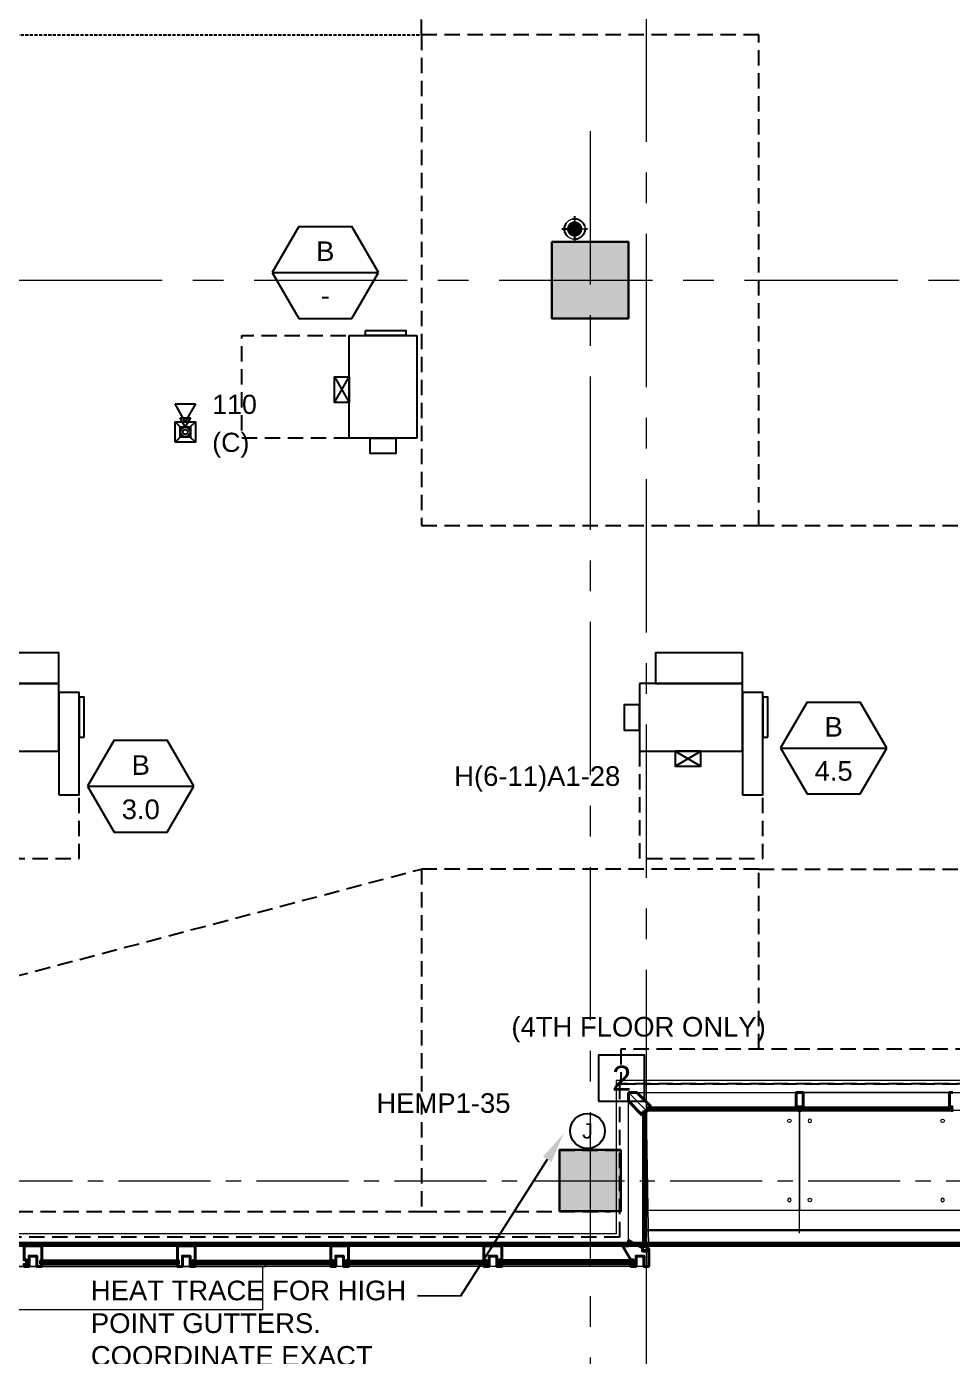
# Model space of a CAD drawing. Header units: inches. Extents: x -26500 to 0, y -3347 to 2257.
# Drawn here: x -23104 to -22741, y -54 to 466 of the extents above; entities that cross this region are included whole.
import ezdxf
from ezdxf import colors
from ezdxf.entities.mleader import LeaderData, LeaderLine
from ezdxf.enums import TextEntityAlignment as Align
from ezdxf.math import Vec2, Vec3

# ---------------------------------------------------------------- set-up
doc = ezdxf.new("R2010")
doc.units = ezdxf.units.IN
doc.header["$LTSCALE"] = 48
doc.header["$MEASUREMENT"] = 0
for name, pattern in [('A104$0$CENTER', [2, 1.25, -0.25, 0.25, -0.25]), ('CENTER2', [1.125, 0.75, -0.125, 0.125, -0.125]), ('HIDDEN2', [0.1875, 0.125, -0.0625]), ('NB - 5th floor_plan$0$HIDDEN2', [0.1875, 0.125, -0.0625])]:
    doc.linetypes.add(name, pattern=pattern)
for name, color, linetype in [('0 @ 48', 7, 'Continuous'), ('0 @ 96', 7, 'Continuous'), ('A104$0$A-ANNO-PATT-1-5', 8, 'Continuous'), ('A104$0$A-ANNO-PATT-4-12', 8, 'Continuous'), ('A104$0$A-COLS-COL1-5', 8, 'Continuous'), ('A104$0$A-COLS-COL4-12', 8, 'Continuous'), ('A104$0$A-FLOR-AWNG', 8, 'Continuous'), ('A104$0$A-FLOR-SLAB', 8, 'Continuous'), ('A104$0$A-FLOR-SLEEVE', 8, 'Continuous'), ('A104$0$A-GLAZ', 8, 'Continuous'), ('A104$0$A-GLAZ-ABOVE', 8, 'Continuous'), ('A104$0$A-GLAZ-FULL', 8, 'Continuous'), ('A104$0$A-GRID-GRD1-12', 8, 'CENTER2'), ('A104$0$A-GRID-GRDP0-14', 8, 'Continuous'), ('A104$0$A-GRID-GRDP0-15', 8, 'Continuous'), ('A104$0$A-Roof-leader', 8, 'Continuous'), ('A104$0$A-ROOF-OTLN', 8, 'Continuous'), ('A104$0$A-ROOF-SKYL', 8, 'Continuous'), ('A104$0$A-SCREEN-BEAM-GUTTER-4th', 8, 'Continuous'), ('A104$0$Level 17', 8, 'Continuous'), ('A604$0$A-FLOR-SLEEVE', 8, 'Continuous'), ('A604$0$A-SHAD-PAT2', 8, 'Continuous'), ('ANNTEXT', 6, 'Continuous'), ('CLEAR', 1, 'HIDDEN2'), ('E-Anno-Keyn', 72, 'Continuous'), ('E-Anno-Note', 6, 'Continuous'), ('E-FIRE', 234, 'Continuous'), ('E-Powr-Circ', 232, 'Continuous'), ('E-Powr-Devc @ 96', 233, 'Continuous'), ('HAEQUIP', 94, 'Continuous'), ('M-HVAC-blck', 6, 'Continuous'), ('M-HVAC-clrn', 1, 'HIDDEN2'), ('M-HVAC-EQPM-FPTD', 94, 'Continuous'), ('M-HVAC-FUTR', 4, 'HIDDEN2'), ('M-HVAC-Supp', 93, 'Continuous'), ('M-HVAC-TEXT', 6, 'Continuous'), ('NB - 5th floor_plan$0$STCCOLS1', 1, 'NB - 5th floor_plan$0$HIDDEN2'), ('NB - 5th floor_plan$0$STDROPS', 1, 'NB - 5th floor_plan$0$HIDDEN2'), ('NB - 5th floor_plan$0$STSLABEDGE', 1, 'NB - 5th floor_plan$0$HIDDEN2'), ('NB - 5th floor_plan$0$STSLABNOTCH', 1, 'NB - 5th floor_plan$0$HIDDEN2'), ('NB - 5th floor_plan$0$STWETSTACK', 1, 'NB - 5th floor_plan$0$HIDDEN2'), ('XREF', 7, 'Continuous')]:
    doc.layers.add(name, color=color, linetype=linetype)
doc.layers.add('E-Fire-Covr', color=240, linetype='Continuous', lineweight=70, plot=False)
doc.styles.add('M08', font='arial.ttf', dxfattribs={"height": 7.68})
doc.styles.add('MAMEP ANNO', font='arial.ttf', dxfattribs={"height": 0.101562})
doc.styles.get("Standard").update_dxf_attribs({"font": 'simplex.shx'})

# ---------------------------------------------------------------- blocks, each defined once
blk = doc.blocks.new('A104')
at = {"layer": 'A104$0$A-Roof-leader', "lineweight": 13}
h = blk.add_hatch(color=256, dxfattribs=at)
edge = h.paths.add_edge_path()
edge.add_arc((-22889.0236, 387.1574), 3, 0, 360)
at = {"layer": 'A104$0$A-ANNO-PATT-1-5', "lineweight": 30}
blk.add_solid([(-22868.0236, 352.1574), (-22868.0236, 382.1574), (-22898.0236, 352.1574), (-22898.0236, 382.1574)], dxfattribs=at)
at = {"layer": 'A104$0$A-ANNO-PATT-4-12', "lineweight": 30}
blk.add_solid([(-22871.0236, 2.6574), (-22871.0236, 26.6574), (-22895.0236, 2.6574), (-22895.0236, 26.6574)], dxfattribs=at)
blk.add_3dface([(-22895.0236, 2.6574), (-22871.0236, 2.6574), (-22871.0236, 26.6574), (-22895.0236, 26.6574)], dxfattribs=at)
at = {"layer": 'A104$0$A-COLS-COL1-5', "lineweight": 30}
blk.add_3dface([(-22898.0236, 382.1574), (-22868.0236, 382.1574), (-22868.0236, 352.1574), (-22898.0236, 352.1574)], dxfattribs=at)
at = {"layer": 'A104$0$A-COLS-COL4-12', "lineweight": 30}
blk.add_3dface([(-22895.0236, 2.6574), (-22871.0236, 2.6574), (-22871.0236, 26.6574), (-22895.0236, 26.6574)], dxfattribs=at)
at = {"layer": 'A104$0$A-FLOR-AWNG', "lineweight": 0}
for q in [(-23011.0236, -18.9045), (-24602.516, -35.9051)]:
    blk.add_line((-23011.0236, -35.9051), q, dxfattribs=at)
at = {"layer": 'A104$0$A-FLOR-SLAB', "lineweight": 0, "flags": 128}
blk.add_lwpolyline([(-23869.2731, 1530.3475), (-21072.7739, 1530.3449), (-21072.7739, -6.1545), (-22489.2736, -6.1545), (-22489.2736, 53.8448), (-22872.7736, 53.8448), (-22872.7736, -6.1545), (-24409.272, -6.1545)], dxfattribs=at)
at = {"layer": 'A104$0$A-FLOR-SLEEVE', "lineweight": 0}
for p, q in [((-22889.0236, 382.1574), (-22889.0236, 392.1574)), ((-22894.0236, 387.1574), (-22884.0236, 387.1574))]:
    blk.add_line(p, q, dxfattribs=at)
at = {"layer": 'A104$0$A-FLOR-SLEEVE', "lineweight": 13}
blk.add_circle((-22889.0236, 387.1574), 4, dxfattribs=at)
at = {"layer": 'A104$0$A-GLAZ', "lineweight": 0}
for p, q in [((-23097.5239, -10.9045), (-23044.0239, -10.9045)), ((-24422.0237, -18.9045), (-23010.0236, -18.9045)), ((-23097.5239, -18.6545), (-23099.5239, -18.6545)), ((-23098.0239, -16.967), (-23044.0239, -16.967)), ((-23098.0239, -17.6545), (-23044.0239, -17.6545)), ((-23044.5234, -18.6545), (-23042.5234, -18.6545)), ((-23010.0236, -18.9045), (-23010.0236, -17.9045))]:
    blk.add_line(p, q, dxfattribs=at)
at = {"layer": 'A104$0$A-GLAZ', "lineweight": 40}
for p, q in [((-23098.0239, -16.717), (-23044.0239, -16.717)), ((-23098.0239, -17.9045), (-23044.0239, -17.9045))]:
    blk.add_line(p, q, dxfattribs=at)
at = {"layer": 'A104$0$A-GLAZ', "lineweight": 30}
blk.add_line((-22866.2718, -16.6554), (-22866.2718, -17.9039), dxfattribs=at)
at = {"layer": 'A104$0$A-GLAZ', "lineweight": 30, "extrusion": (0, 0, -1)}
blk.add_line((-22866.2718, -16.6554, -0.0049), (-22866.2718, -17.9039, -0.0049), dxfattribs=at)
at = {"layer": 'A104$0$A-GLAZ', "lineweight": 40, "flags": 128}
for points in [[(-23101.0236, -14.9045), (-23102.5239, -14.9045), (-23102.5239, -18.9045), (-23104.5239, -18.9045), (-23104.5239, -18.1545), (-23103.5239, -18.1545), (-23103.5239, -16.4045), (-23104.5239, -16.4045), (-23104.5239, -10.9045), (-23101.0236, -10.9045)], [(-23101.0236, -14.9045), (-23099.5239, -14.9045), (-23099.5239, -18.9045), (-23097.5239, -18.9045), (-23097.5239, -17.9045), (-23098.0239, -17.9045), (-23098.0239, -16.717), (-23097.5239, -16.717), (-23097.5239, -10.9045), (-23101.0236, -10.9045)], [(-23041.0236, -14.9045), (-23042.5234, -14.9045), (-23042.5234, -18.9045), (-23044.5234, -18.9045), (-23044.5234, -17.9045), (-23044.0234, -17.9045), (-23044.0234, -16.717), (-23044.5234, -16.717), (-23044.5234, -10.9045), (-23041.0236, -10.9045)]]:
    blk.add_lwpolyline(points, dxfattribs=at)
at = {"layer": 'A104$0$A-GLAZ', "lineweight": 0}
for p in [(-22860.0242, -17.9054), (-22860.0242, -17.9054), (-22860.0219, -18.9054)]:
    blk.add_point(p, dxfattribs=at)
at = {"layer": 'A104$0$A-GLAZ', "lineweight": 0, "extrusion": (0, 0, -1)}
for p in [(-22860.0242, -17.9054, -0.0049), (-22860.0242, -17.9054, -0.0049), (-22860.0219, -18.9054, -0.0049)]:
    blk.add_point(p, dxfattribs=at)
at = {"layer": 'A104$0$A-GLAZ-ABOVE', "lineweight": 40}
for p, q in [((-22868.024, -8.6058), (-22868.024, -10.9039)), ((-22870.3221, -10.9039), (-22868.024, -10.9039)), ((-22862.274, -12.6546), (-22861.024, -12.6546)), ((-22983.7734, -16.9045), (-23038.2734, -16.9045)), ((-22983.7734, -17.9045), (-23038.2734, -17.9045)), ((-22983.7734, -16.9045), (-22983.7734, -17.9045)), ((-22923.7739, -16.9045), (-22978.2739, -16.9045)), ((-22978.2739, -16.9045), (-22978.2739, -17.9045)), ((-22923.7739, -17.9045), (-22978.2739, -17.9045)), ((-22923.7739, -16.9045), (-22923.7739, -17.9045)), ((-22866.2724, -16.6548), (-22918.2748, -16.6548)), ((-22866.2724, -16.6548), (-22918.2748, -16.6548)), ((-22866.2718, -17.9039), (-22918.2748, -17.9039)), ((-22866.2718, -17.9039), (-22918.2748, -17.9039)), ((-22918.274, -16.6545), (-22918.274, -17.9045)), ((-22918.2739, -16.6545), (-22918.2739, -17.9045)), ((-22918.2739, -16.9045), (-22918.2739, -17.9045))]:
    blk.add_line(p, q, dxfattribs=at)
at = {"layer": 'A104$0$A-GLAZ-ABOVE', "lineweight": 40, "extrusion": (0, 0, -1)}
for p, q in [((-22868.024, -8.6058, -0.0049), (-22868.024, -10.9039, -0.0049)), ((-22870.3221, -10.9039, -0.0049), (-22868.024, -10.9039, -0.0049)), ((-22862.274, -12.6546, -0.0049), (-22861.024, -12.6546, -0.0049)), ((-22866.2724, -16.6548, -0.0049), (-22918.2748, -16.6548, -0.0049)), ((-22866.2724, -16.6548, -0.0049), (-22918.2748, -16.6548, -0.0049)), ((-22866.2718, -17.9039, -0.0049), (-22918.2748, -17.9039, -0.0049)), ((-22866.2718, -17.9039, -0.0049), (-22918.2748, -17.9039, -0.0049)), ((-22918.274, -16.6545, -0.0049), (-22918.274, -17.9045, -0.0049)), ((-22918.2739, -16.6545, -0.0049), (-22918.2739, -17.9045, -0.0049))]:
    blk.add_line(p, q, dxfattribs=at)
at = {"layer": 'A104$0$A-GLAZ-ABOVE', "lineweight": 0}
for p, q in [((-22984.5234, -10.9045), (-23037.5234, -10.9045)), ((-22924.5239, -10.9045), (-22977.5239, -10.9045)), ((-22868.024, -10.9039), (-22917.5248, -10.9039)), ((-22868.0239, -10.9039), (-22917.5248, -10.9039)), ((-22983.7734, -17.1545), (-23038.2734, -17.1545)), ((-22983.7734, -17.6545), (-23038.2734, -17.6545)), ((-22923.7739, -17.1545), (-22978.2739, -17.1545)), ((-22923.7739, -17.6545), (-22978.2739, -17.6545)), ((-22866.2739, -17.1539), (-22918.2748, -17.1539)), ((-22866.2739, -17.1539), (-22918.2748, -17.1539)), ((-22866.2739, -17.6539), (-22918.2748, -17.6539)), ((-22866.2739, -17.6539), (-22918.2748, -17.6539))]:
    blk.add_line(p, q, dxfattribs=at)
at = {"layer": 'A104$0$A-GLAZ-ABOVE', "lineweight": 0, "extrusion": (0, 0, -1)}
for p, q in [((-22868.024, -10.9039, -0.0049), (-22917.5248, -10.9039, -0.0049)), ((-22868.0239, -10.9039, -0.0049), (-22917.5248, -10.9039, -0.0049)), ((-22866.2739, -17.1539, -0.0049), (-22918.2748, -17.1539, -0.0049)), ((-22866.2739, -17.1539, -0.0049), (-22918.2748, -17.1539, -0.0049)), ((-22866.2739, -17.6539, -0.0049), (-22918.2748, -17.6539, -0.0049)), ((-22866.2739, -17.6539, -0.0049), (-22918.2748, -17.6539, -0.0049))]:
    blk.add_line(p, q, dxfattribs=at)
at = {"layer": 'A104$0$A-GLAZ-ABOVE', "lineweight": 40, "flags": 128}
for points in [[(-22860.0218, -11.9048), (-22860.7718, -11.9048), (-22860.7718, -12.9048), (-22862.5238, -12.9048), (-22862.5237, -11.8061), (-22868.024, -8.6058)], [(-23041.0236, -14.9045), (-23039.5239, -14.9045), (-23039.5239, -18.9045), (-23037.5239, -18.9045), (-23037.5239, -18.1545), (-23038.5239, -18.1545), (-23038.5239, -16.6545), (-23037.5239, -16.6545), (-23037.5239, -10.9045), (-23041.0236, -10.9045)], [(-22981.0236, -14.9045), (-22982.5234, -14.9045), (-22982.5234, -18.9045), (-22984.5234, -18.9045), (-22984.5234, -18.1545), (-22983.5234, -18.1545), (-22983.5234, -16.6545), (-22984.5234, -16.6545), (-22984.5234, -10.9045), (-22981.0236, -10.9045)], [(-22981.0236, -14.9045), (-22979.5239, -14.9045), (-22979.5239, -18.9045), (-22977.5239, -18.9045), (-22977.5239, -18.1545), (-22978.5239, -18.1545), (-22978.5239, -16.6545), (-22977.5239, -16.6545), (-22977.5239, -10.9045), (-22981.0236, -10.9045)], [(-22921.0236, -14.9045), (-22922.5239, -14.9045), (-22922.5239, -18.9045), (-22924.5239, -18.9045), (-22924.5239, -18.1545), (-22923.5239, -18.1545), (-22923.5239, -16.6545), (-22924.5239, -16.6545), (-22924.5239, -10.9045), (-22921.0236, -10.9045)], [(-22921.0237, -14.9045), (-22919.524, -14.9045), (-22919.524, -18.9045), (-22917.524, -18.9045), (-22917.524, -18.1545), (-22918.524, -18.1545), (-22918.524, -16.4045), (-22917.524, -16.4045), (-22917.524, -10.9045), (-22921.0237, -10.9045)], [(-22921.0236, -14.9045), (-22919.5239, -14.9045), (-22919.5239, -18.9045), (-22917.5239, -18.9045), (-22917.5239, -18.1545), (-22918.5239, -18.1545), (-22918.5239, -16.6545), (-22917.5239, -16.6545), (-22917.5239, -10.9045), (-22921.0236, -10.9045)], [(-22921.0236, -14.9045), (-22919.5239, -14.9045), (-22919.5239, -18.9045), (-22917.5239, -18.9045), (-22917.5239, -18.1545), (-22918.5239, -18.1545), (-22918.5239, -16.4045), (-22917.5239, -16.4045), (-22917.5239, -10.9045), (-22921.0236, -10.9045)], [(-22863.5234, -14.8992), (-22865.0231, -14.8992), (-22865.0231, -18.906), (-22867.0231, -18.906), (-22867.0231, -18.156), (-22866.0231, -18.156), (-22866.0231, -16.404), (-22867.1218, -16.4041), (-22870.3221, -10.9039)], [(-22863.5234, -14.8992), (-22862.0237, -14.8992), (-22862.0237, -18.906), (-22860.0237, -18.906), (-22860.0237, -18.156), (-22860.0237, -16.656), (-22860.0237, -11.8992)]]:
    blk.add_lwpolyline(points, dxfattribs=at)
at = {"layer": 'A104$0$A-GLAZ-ABOVE', "lineweight": 40, "extrusion": (4.02201e-09, -1.0063e-08, -1), "elevation": 0.0048, "flags": 128}
blk.add_lwpolyline([(22860.0218, -11.9048), (22860.7718, -11.9048), (22860.7718, -12.9048), (22862.5238, -12.9048), (22862.5237, -11.8061), (22868.024, -8.6058)], dxfattribs=at)
at = {"layer": 'A104$0$A-GLAZ-ABOVE', "lineweight": 40, "extrusion": (0, 0, -1), "elevation": 0.0049, "flags": 128}
for points in [[(22921.0237, -14.9045), (22919.524, -14.9045), (22919.524, -18.9045), (22917.524, -18.9045), (22917.524, -18.1545), (22918.524, -18.1545), (22918.524, -16.4045), (22917.524, -16.4045), (22917.524, -10.9045), (22921.0237, -10.9045)], [(22921.0236, -14.9045), (22919.5239, -14.9045), (22919.5239, -18.9045), (22917.5239, -18.9045), (22917.5239, -18.1545), (22918.5239, -18.1545), (22918.5239, -16.4045), (22917.5239, -16.4045), (22917.5239, -10.9045), (22921.0236, -10.9045)]]:
    blk.add_lwpolyline(points, dxfattribs=at)
at = {"layer": 'A104$0$A-GLAZ-ABOVE', "lineweight": 40}
for points in [[(-22863.5234, -14.8992, 0.0003), (-22865.0231, -14.8992, 0.0003), (-22865.0231, -18.906, -0.0049), (-22867.0231, -18.906, -0.0049), (-22867.0231, -18.156, -0.0049), (-22866.0231, -18.156, -0.0049), (-22866.0231, -16.404, -0.0049), (-22867.1218, -16.4041, -0.0049), (-22870.3221, -10.9039, -0.0049)], [(-22863.5234, -14.8992, 0.0003), (-22862.0237, -14.8992, 0.0003), (-22862.0237, -18.906, -0.0049), (-22860.0237, -18.906, -0.0049), (-22860.0237, -18.156, -0.0049), (-22860.0237, -16.656, -0.0049), (-22860.0237, -11.8992, -0.0049)]]:
    blk.add_polyline3d(points, dxfattribs=at)
at = {"layer": 'A104$0$A-GLAZ-FULL', "lineweight": 0}
for p, q in [((-22868.0236, 49.0948, -0.0073), (-22681.0238, 49.0964, 0.0163)), ((-22868.0236, 49.0948, -0.0063), (-22861.0236, 42.0949, -0.0063)), ((-22864.6648, 49.0949, -0.0063), (-22859.2736, 43.7036, -0.0063)), ((-22742.3986, 49.0944), (-22801.0236, 49.0944)), ((-22868.0236, 45.7361, -0.0063), (-22862.6324, 40.3449, -0.0063)), ((-22860.2736, 42.8444), (-22801.648, 42.8444)), ((-22860.2736, 42.3444), (-22801.648, 42.3444)), ((-22741.6492, 42.8444), (-22800.3992, 42.8444)), ((-22741.6492, 42.3444), (-22800.3992, 42.3444)), ((-22861.7731, 41.3449), (-22861.7731, -11.6492)), ((-22861.2731, 41.3449), (-22861.2731, -11.6492))]:
    blk.add_line(p, q, dxfattribs=at)
at = {"layer": 'A104$0$A-GLAZ-FULL', "lineweight": 40}
for p, q in [((-22864.6648, 49.0949, -0.0063), (-22868.0236, 49.0948, -0.0063)), ((-22868.0236, 45.7361, -0.0063), (-22868.0236, 49.0948, -0.0063)), ((-22859.2736, 43.7036, -0.0063), (-22864.6648, 49.0949, -0.0063)), ((-22862.6324, 40.3449, -0.0063), (-22868.0236, 45.7361, -0.0063)), ((-22861.3329, 42.4042, -0.0002), (-22861.5097, 42.2275, -0.0002)), ((-22861.5097, 42.2275, -0.0002), (-22861.0236, 41.7414, -0.0002)), ((-22861.333, 42.4042, -0.0002), (-22861.1562, 42.581, -0.0002)), ((-22861.1562, 42.581, -0.0002), (-22860.6701, 42.0949, -0.0002)), ((-22861.0236, 41.7414, -0.0002), (-22861.0235, 41.5949, -0.0002)), ((-22860.6701, 42.0949, -0.0002), (-22860.5236, 42.0948, -0.0002)), ((-22860.5236, 42.0948, -0.0063), (-22860.5236, 43.5946, -0.0063)), ((-22860.5236, 43.5945, -0.0002), (-22859.2736, 43.5945, -0.0002)), ((-22859.2736, 43.5945, -0.0002), (-22859.2736, 43.7036, -0.0002)), ((-22741.6492, 43.3444), (-22741.6492, 42.0944)), ((-22862.5232, 40.3449, -0.0002), (-22862.6324, 40.3449, -0.0002)), ((-22861.0235, 41.5949, -0.0063), (-22862.5233, 41.5949, -0.0063)), ((-22862.5232, 41.5949, -0.0002), (-22862.5232, 40.3449, -0.0002))]:
    blk.add_line(p, q, dxfattribs=at)
at = {"layer": 'A104$0$A-GLAZ-FULL', "lineweight": 30}
for p, q in [((-22860.2736, 43.3444), (-22801.648, 43.3444)), ((-22860.2736, 43.3444, -0.0063), (-22860.2736, 42.0949, -0.0063)), ((-22860.2736, 42.0944), (-22801.648, 42.0944)), ((-22801.648, 43.3444), (-22801.648, 42.0944)), ((-22741.6492, 43.3444), (-22800.3992, 43.3444)), ((-22800.3992, 43.3444), (-22800.3992, 42.0944)), ((-22741.6492, 42.0944), (-22800.3992, 42.0944)), ((-22862.2731, 41.3449), (-22862.2731, -11.6492)), ((-22862.2731, 41.3449, -0.0063), (-22861.0236, 41.3449, -0.0063)), ((-22861.0231, 41.3449), (-22861.0231, -11.6492))]:
    blk.add_line(p, q, dxfattribs=at)
at = {"layer": 'A104$0$A-GLAZ-FULL', "lineweight": 0, "extrusion": (-1.23242e-15, 4.15556e-06, 1), "elevation": 0, "flags": 128}
blk.add_lwpolyline([(-22868.0236, -10.9045), (-22868.0236, 49.0948)], dxfattribs=at)
at = {"layer": 'A104$0$A-GLAZ-FULL', "lineweight": 40, "elevation": 0, "flags": 128}
blk.add_lwpolyline([(-22801.0236, 42.6882), (-22801.273, 42.6882), (-22801.273, 42.0944), (-22801.398, 42.0944), (-22801.398, 43.5944), (-22802.398, 43.5944), (-22802.398, 49.0944), (-22801.0236, 49.0944)], dxfattribs=at)
at = {"layer": 'A104$0$A-GLAZ-FULL', "lineweight": 40, "flags": 128}
for points in [[(-22801.0236, 42.6882), (-22800.7742, 42.6882), (-22800.7742, 42.0944), (-22800.6492, 42.0944), (-22800.6492, 43.5944), (-22799.6492, 43.5944), (-22799.6492, 49.0944), (-22801.0236, 49.0944)], [(-22741.0236, 42.6882), (-22741.273, 42.6882), (-22741.273, 42.0944), (-22741.398, 42.0944), (-22741.398, 43.5944), (-22742.398, 43.5944), (-22742.398, 49.0944), (-22741.0236, 49.0944)]]:
    blk.add_lwpolyline(points, dxfattribs=at)
at = {"layer": 'A104$0$A-GLAZ-FULL', "lineweight": 40, "extrusion": (0, 0, -1)}
blk.add_arc((22860.3986, 41.9699, 0.0063), 0.1768, 45, 135, dxfattribs=at)
at = {"layer": 'A104$0$A-GLAZ-FULL', "lineweight": 30, "extrusion": (0, 0, -1)}
blk.add_arc((22801.523, 41.9694), 0.1768, 45, 135, dxfattribs=at)
at = {"layer": 'A104$0$A-GLAZ-FULL', "lineweight": 30}
blk.add_arc((-22800.5242, 41.9694), 0.1768, 45, 135, dxfattribs=at)
at = {"layer": 'A104$0$A-GLAZ-FULL', "lineweight": 40}
for centre, start, end in [((-22741.5242, 41.9694), 45, 135), ((-22860.8986, 41.4699, -0.0063), 135, 225)]:
    blk.add_arc(centre, 0.1768, start, end, dxfattribs=at)
at = {"layer": 'A104$0$A-GRID-GRD1-12', "lineweight": 0}
blk.add_line((-24363.5994, 14.5949), (-20442.3539, 14.5949), dxfattribs=at)
at = {"layer": 'A104$0$A-GRID-GRDP0-14', "linetype": 'A104$0$CENTER', "lineweight": 0}
blk.add_line((-22883.0236, 425.4117), (-22883.0236, -201.1205), dxfattribs=at)
at = {"layer": 'A104$0$A-GRID-GRDP0-15', "linetype": 'A104$0$CENTER', "lineweight": 0}
for p, q in [((-22861.0236, 2113.2362), (-22861.0236, -797.9051)), ((-24358.5266, 367.1574), (-20364.9322, 367.1574))]:
    blk.add_line(p, q, dxfattribs=at)
at = {"layer": 'A104$0$A-ROOF-OTLN', "lineweight": 13}
blk.add_line((-22861.0236, -4.9051), (-22501.0236, -4.9051), dxfattribs=at)
at = {"layer": 'A104$0$A-ROOF-SKYL', "lineweight": 0, "transparency": 33554559}
blk.add_line((-22801.0236, 42.0944), (-22801.0236, 3.095), dxfattribs=at)
at = {"layer": 'A104$0$A-ROOF-SKYL', "lineweight": 13, "transparency": 33554559}
for centre in [(-22805.0236, 38.0912), (-22745.0236, 38.0912), (-22797.0236, 7.0983)]:
    blk.add_circle(centre, 0.6875, dxfattribs=at)
at = {"layer": 'A104$0$A-ROOF-SKYL', "lineweight": 13, "transparency": 33554559, "extrusion": (0, 0, -1)}
for centre in [(22797.0236, 38.0912), (22805.0236, 7.0983), (22745.0236, 7.0983)]:
    blk.add_circle(centre, 0.6875, dxfattribs=at)
at = {"layer": 'A104$0$A-SCREEN-BEAM-GUTTER-4th', "lineweight": 13}
for p, q in [((-22861.0231, 3.095), (-22501.0241, 3.095)), ((-22861.0236, -4.405), (-22501.0236, -4.405))]:
    blk.add_line(p, q, dxfattribs=at)
at = {"layer": 'A104$0$Level 17', "lineweight": 0, "transparency": 33554559}
blk.add_line((-22801.0236, -5.9051, 0), (-22801.0236, 42.0949, 0), dxfattribs=at)
blk = doc.blocks.new('NB - 5th floor_plan')
at = {"layer": 'NB - 5th floor_plan$0$STCCOLS1', "color": 1, "linetype": 'NB - 5th floor_plan$0$HIDDEN2', "elevation": 0.0005}
blk.add_lwpolyline([(-22898.0236, 382.1574), (-22868.0236, 382.1574), (-22868.0236, 352.1574), (-22898.0236, 352.1574)], close=True, dxfattribs=at)
at = {"layer": 'NB - 5th floor_plan$0$STCCOLS1', "color": 1, "linetype": 'NB - 5th floor_plan$0$HIDDEN2'}
blk.add_lwpolyline([(-22895.0236, 26.5949), (-22871.0236, 26.5949), (-22871.0236, 2.5949), (-22895.0236, 2.5949)], close=True, dxfattribs=at)
at = {"layer": 'NB - 5th floor_plan$0$STDROPS', "color": 1, "linetype": 'NB - 5th floor_plan$0$HIDDEN2'}
for p, q in [((-22949.0236, 463.1574), (-22949.0236, 549.1632)), ((-22817.0236, 271.1573), (-22545.0236, 271.1573)), ((-23161.0236, 80.595), (-22949.0236, 136.5948)), ((-22817.0236, 136.5948), (-22545.0236, 136.5948)), ((-23161.0236, 2.595), (-22949.0236, 2.595))]:
    blk.add_line(p, q, dxfattribs=at)
at = {"layer": 'NB - 5th floor_plan$0$STDROPS', "color": 1, "linetype": 'NB - 5th floor_plan$0$HIDDEN2', "ltscale": 0.2}
blk.add_line((-23185.0236, 463.1574), (-22949.0236, 463.1574), dxfattribs=at)
at = {"layer": 'NB - 5th floor_plan$0$STDROPS', "color": 1, "linetype": 'NB - 5th floor_plan$0$HIDDEN2'}
blk.add_lwpolyline([(-22949.0236, 271.1573), (-22817.0236, 271.1573), (-22817.0236, 463.1574), (-22949.0236, 463.1574)], close=True, dxfattribs=at)
blk.add_lwpolyline([(-22817.0236, 66.0948), (-22817.0236, 136.5948), (-22949.0236, 136.5948), (-22949.0236, 2.595), (-22875.0236, 2.595)], dxfattribs=at)
at = {"layer": 'NB - 5th floor_plan$0$STSLABEDGE', "color": 1, "linetype": 'NB - 5th floor_plan$0$HIDDEN2', "elevation": 0}
blk.add_lwpolyline([(-24410.5216, 169.3061), (-24584.3081, 246.2546), (-24082.6837, 1379.1629), (-23921.1515, 1307.6403), (-23870.5233, 1357.7144), (-23870.5233, 1531.5979), (-21297.5245, 1531.5947), (-21279.6923, 1531.5951), (-21071.5239, 1531.5949), (-21071.5239, -7.4045), (-21293.4359, -7.4045), (-21298.4429, -7.4045), (-22490.5236, -7.4045), (-22490.5236, 52.5948), (-22871.5236, 52.5948), (-22871.5236, -7.4045), (-24410.5239, -7.4045), (-24410.5216, 169.3061)], dxfattribs=at)
at = {"layer": 'NB - 5th floor_plan$0$STSLABNOTCH', "color": 1, "linetype": 'NB - 5th floor_plan$0$HIDDEN2', "elevation": 0}
blk.add_lwpolyline([(-22871.0236, 52.5948), (-22491.0236, 52.5948), (-22491.0236, 66.0948), (-22871.0236, 66.0948)], close=True, dxfattribs=at)
at = {"layer": 'NB - 5th floor_plan$0$STWETSTACK', "color": 1, "linetype": 'NB - 5th floor_plan$0$HIDDEN2'}
for p, q in [((-22889.0223, 382.1568, -0.0063), (-22889.0223, 392.1568, -0.0063)), ((-22894.0223, 387.1568, -0.0063), (-22884.0223, 387.1568, -0.0063))]:
    blk.add_line(p, q, dxfattribs=at)
blk.add_circle((-22889.0223, 387.1568, -0.0063), 4, dxfattribs=at)
blk = doc.blocks.new('A604')
at = {"layer": 'A604$0$A-FLOR-SLEEVE', "lineweight": 0}
for p, q in [((-22889.02, 382.16), (-22889.02, 392.16)), ((-22894.02, 387.16), (-22884.02, 387.16))]:
    blk.add_line(p, q, dxfattribs=at)
at = {"layer": 'A604$0$A-FLOR-SLEEVE', "lineweight": 13}
blk.add_circle((-22889.02, 387.16), 4, dxfattribs=at)
at = {"layer": 'A604$0$A-SHAD-PAT2', "lineweight": 13, "flags": 128}
blk.add_lwpolyline([(-23882.03, 1543.1), (-21061.02, 1542.09), (-21060.02, -18.91), (-22502.03, -18.91), (-22501.02, 42.09), (-22861.02, 42.09), (-22860.02, -18.91), (-24422.02, -18.91), (-24422.02, 161.83), (-24599.48, 240.39), (-24088.55, 1394.34), (-23923.44, 1320.14), (-23881.02, 1362.09), (-23882.03, 1543.1)], close=True, dxfattribs=at)
blk = doc.blocks.new('FA-StrobeSymbol-Anno')
at = {"color": 0, "linetype": 'ByBlock'}
for p, q in [((-0.044, 0.044), (-0.074, 0.074)), ((0.044, 0.044), (0.074, 0.074)), ((-0.044, -0.044), (-0.074, -0.074)), ((0.044, -0.044), (0.074, -0.074))]:
    blk.add_line(p, q, dxfattribs=at)
blk.add_circle((0, 0), 0.0403, dxfattribs=at)
blk = doc.blocks.new('*U770')
at = {"layer": '0 @ 48', "color": 0, "linetype": 'ByBlock', "xscale": 24, "yscale": 24, "zscale": 24}
blk.add_blockref('FA-StrobeSymbol-Anno', (0, 4), dxfattribs=at)
at = {"layer": '0 @ 96', "color": 0, "linetype": 'ByBlock', "xscale": 48, "yscale": 48, "zscale": 48}
blk.add_blockref('FA-StrobeSymbol-Anno', (0, 4), dxfattribs=at)
blk = doc.blocks.new('FA-Speaker-Anno')
at = {"color": 0, "linetype": 'ByBlock'}
for p, q in [((0.0833, 0), (0.1562, 0.0417)), ((0.1562, -0.0417), (0.0833, 0)), ((0.1562, 0.0417), (0.1562, -0.0417))]:
    blk.add_line(p, q, dxfattribs=at)
blk.add_lwpolyline([(0, 0.0417), (0.0833, 0.0417), (0.0833, -0.0417), (0, -0.0417)], close=True, dxfattribs=at)
blk = doc.blocks.new('*U771')
at = {"layer": '0 @ 48', "color": 0, "linetype": 'ByBlock', "xscale": 48, "yscale": 48, "zscale": 48, "rotation": 90}
blk.add_blockref('FA-Speaker-Anno', (0, 2), dxfattribs=at)
at = {"layer": '0 @ 96', "color": 0, "linetype": 'ByBlock', "xscale": 96, "yscale": 96, "zscale": 96, "rotation": 90}
blk.add_blockref('FA-Speaker-Anno', (0, 0), dxfattribs=at)
blk = doc.blocks.new('*U149')
at = {"layer": 'E-Fire-Covr'}
blk.add_lwpolyline([(10.15, 322), (318, 322), (318, -314), (-318, -314), (-318, 322), (-9.51, 322)], dxfattribs=at)
for name in ['*U771', '*U770']:
    blk.add_blockref(name, (0, 0))
at = {"color": 6, "style": 'MAMEP ANNO'}
for s, p in [('110', (10.55, 11.08)), ('(C)', (10.55, -3.78))]:
    blk.add_text(s, height=7.5, dxfattribs=at).set_placement(p)
blk = doc.blocks.new('Symbol-Thermostat-Anno')
at = {"color": 0, "linetype": 'ByBlock'}
blk.add_circle((0, 0), 0.0711, dxfattribs=at)
at = {"color": 0, "linetype": 'ByBlock', "style": 'MAMEP ANNO'}
blk.add_attdef('T', text='', height=0.0625, dxfattribs=at).set_placement((0, 0), align=Align.MIDDLE)
blk = doc.blocks.new('MLD-KeyNote')
at = {"color": 0, "linetype": 'Continuous', "transparency": 16777216}
blk.add_lwpolyline([(-0.09375, -0.09375), (0.09375, -0.09375), (0.09375, 0.09375), (-0.09375, 0.09375)], close=True, dxfattribs=at)
at = {"color": 0, "linetype": 'ByBlock', "transparency": 16777216, "style": 'MAMEP ANNO'}
blk.add_attdef('ID', text='', height=0.10156, dxfattribs=at).set_placement((0, 0), align=Align.MIDDLE_CENTER)
blk = doc.blocks.new('A$C73FD2CE6')
at = {"layer": 'M-HVAC-blck'}
for p, q in [((10.41, 36), (0, 18.01)), ((10.41, 36), (31.18, 36)), ((41.57, 17.97), (31.18, 36)), ((0, 18.01), (10.37, 0)), ((0.01, 17.99), (41.56, 17.99)), ((31.17, 0), (41.57, 17.97)), ((10.37, 0), (31.17, 0))]:
    blk.add_line(p, q, dxfattribs=at)
at = {"layer": 'M-HVAC-TEXT', "style": 'M08'}
for tag, p in [('2', (20.78, 26.3)), ('1', (20.78, 8.99))]:
    blk.add_attdef(tag, text='', height=7.68, dxfattribs=at).set_placement(p, align=Align.MIDDLE)
blk = doc.blocks.new('FPTD INT')
at = {"layer": 'CLEAR', "flags": 128}
blk.add_lwpolyline([(-26603.13, -1659.44), (-26603.13, -1701.44), (-26562.88, -1701.44), (-26562.88, -1659.44)], dxfattribs=at)
at = {"layer": 'E-Powr-Circ'}
for p, q in [((-26589.13, -1665.19), (-26579.13, -1659.44)), ((-26579.13, -1665.19), (-26589.13, -1659.44))]:
    blk.add_line(p, q, dxfattribs=at)
at = {"layer": 'HAEQUIP'}
for p, q in [((-26562.88, -1632.94), (-26603.13, -1632.94)), ((-26603.13, -1632.94), (-26603.13, -1659.44)), ((-26562.88, -1659.44), (-26562.88, -1632.94)), ((-26603.13, -1659.44), (-26562.88, -1659.44))]:
    blk.add_line(p, q, dxfattribs=at)
for points in [[(-26560.88, -1653.01), (-26560.88, -1637.26), (-26562.88, -1637.26), (-26562.88, -1653.01)], [(-26603.13, -1651.19), (-26603.13, -1641.19), (-26609.13, -1641.19), (-26609.13, -1651.19)], [(-26579.13, -1659.44), (-26589.13, -1659.44), (-26589.13, -1665.19), (-26579.13, -1665.19)]]:
    blk.add_lwpolyline(points, close=True, dxfattribs=at)
blk = doc.blocks.new('A$C4BF10DA9')
at = {"layer": 'E-Powr-Circ'}
for p, q in [((20, 42), (30, 36.25)), ((20, 36.25), (30, 42))]:
    blk.add_line(p, q, dxfattribs=at)
at = {"layer": 'M-HVAC-clrn', "flags": 128}
blk.add_lwpolyline([(6, 42), (6, 0), (54.25, 0), (54.25, 25)], dxfattribs=at)
at = {"layer": 'M-HVAC-EQPM-FPTD'}
for p, q in [((6, 68.5), (6, 42)), ((46.25, 68.5), (6, 68.5)), ((46.25, 42), (46.25, 68.5)), ((6, 42), (46.25, 42))]:
    blk.add_line(p, q, dxfattribs=at)
for points in [[(12.25, 68.5), (46.25, 68.5), (46.25, 80.5), (12.25, 80.5)], [(46.25, 25), (54.25, 25), (54.25, 65), (46.25, 65)], [(6, 50.25), (6, 60.25), (0, 60.25), (0, 50.25)], [(30, 42), (20, 42), (20, 36.25), (30, 36.25)]]:
    blk.add_lwpolyline(points, close=True, dxfattribs=at)
at = {"layer": 'M-HVAC-Supp'}
blk.add_lwpolyline([(56.25, 47.5), (56.25, 63.25), (54.25, 63.25), (54.25, 47.5)], close=True, dxfattribs=at)

msp = doc.modelspace()

# ---------------------------------------------------------------- block references
at = {"layer": 'E-FIRE'}
msp.add_blockref('*U149', (-23041.43, 303.69), dxfattribs=at)
at = {"layer": 'E-Powr-Devc @ 96', "xscale": 96, "yscale": 96, "zscale": 96}
msp.add_blockref('Symbol-Thermostat-Anno', (-22884.02, 34.09), dxfattribs=at).add_auto_attribs({'T': 'J'})
at = {"layer": 'M-HVAC-blck'}
for p, values in [((-23007.42, 352.16), {'2': 'B', '1': '-'}), ((-22808.47, 166), {'2': 'B', '1': '4.5'}), ((-23079.63, 151.03), {'2': 'B', '1': '3.0'})]:
    msp.add_blockref('A$C73FD2CE6', p, dxfattribs=at).add_auto_attribs(values)
at = {"layer": 'M-HVAC-EQPM-FPTD', "xscale": -1, "rotation": 270}
msp.add_blockref('FPTD INT', (-21317.88, 26908.36), dxfattribs=at)
at = {"layer": 'M-HVAC-FUTR'}
for p in [(-23137.22, 140.7), (-22869.66, 140.7)]:
    msp.add_blockref('A$C4BF10DA9', p, dxfattribs=at)
at = {"layer": 'XREF'}
for name in ['A104', 'NB - 5th floor_plan', 'A604']:
    msp.add_blockref(name, (0, 0), dxfattribs=at)

# ---------------------------------------------------------------- texts
at = {"layer": 'ANNTEXT', "char_height": 7.68, "attachment_point": 1, "style": 'M08'}
for s, width, insert in [('H(6-11)A1-28', 59.1811, (-22936.18, 176.85)), ('(4TH FLOOR ONLY)', 107.9974, (-22913.79, 78.74)), ('HEMP1-35', 59.1811, (-22966.61, 48.86)), ('HEAT TRACE FOR HIGH POINT GUTTERS.  COORDINATE EXACT LOCATION WITH ARCHITECT PRIOR TO INSTALLATION.', 134.3907, (-23078.36, -24.49))]:
    msp.add_mtext_dynamic_manual_height_columns(s, width=width, gutter_width=1, heights=[0], dxfattribs=dict(at, insert=insert))

# ---------------------------------------------------------------- leaders
at = {"layer": 'E-Anno-Keyn'}
ml = msp.add_multileader_block('Standard', dxfattribs=at)
ml.set_content('MLD-KeyNote', color=256, scale=96)
ml.set_attribute('ID', '2', width=0)
ml.set_leader_properties(color=256, linetype='Continuous')
ml.build(insert=Vec2(0, 0))
ml.multileader.update_dxf_attribs({"has_dogleg": 0, "text_left_attachment_type": 2, "text_right_attachment_type": 2, "dogleg_length": 3.84, "arrow_head_size": 12, "scale": 96})
ctx = ml.context
ctx.base_point, ctx.scale, ctx.char_height, ctx.arrow_head_size, ctx.landing_gap_size, ctx.plane_origin = Vec3(-22879.65, 54.76), 96, 737.28, 12, 384, Vec3(-22884.63, 76.15)
ctx.left_attachment, ctx.right_attachment = 2, 2
notes = []
notes.append((ctx, [(0, (0, 0, 0), (0, 0), (1, 0), 1, [])]))
ctx.block.insert = Vec3(-22870.65, 54.76)
at = {"layer": 'E-Anno-Note'}
ml = msp.add_multileader_mtext('Standard', dxfattribs=at)
ml.set_content('', color=256, style='MAMEP ANNO')
ml.set_leader_properties(color=256, linetype='Continuous')
ml.build(insert=Vec2(0, 0))
ml.multileader.update_dxf_attribs({"has_dogleg": 0, "text_right_attachment_type": 3, "dogleg_length": 3.84, "arrow_head_size": 12, "scale": 96})
ctx = ml.context
ctx.base_point, ctx.scale, ctx.char_height, ctx.arrow_head_size, ctx.landing_gap_size, ctx.plane_origin = Vec3(-22958.03, -30.47), 96, 9.75, 12, 3.75, Vec3(-22893.34, 33.12)
ctx.right_attachment, ctx.text_align_type = 3, 2
notes.append((ctx, [(0, (1, 1, 0), (-22581.53, -30.47), (-1, 0), 369, [(0, [(-22893.34, 33.12), (-22933.77, -30.51)], 0, [])])]))
ctx.mtext.insert, ctx.mtext.alignment, ctx.mtext.flow_direction = Vec3(-22954.28, -25.59), 3, 5
for ctx, leaders in notes:
    for number, flags, end, landing, length, lines in leaders:
        leader = LeaderData()
        leader.index, (leader.has_last_leader_line, leader.has_dogleg_vector, leader.attachment_direction) = number, flags
        leader.last_leader_point, leader.dogleg_vector, leader.dogleg_length = Vec3(end), Vec3(landing), length
        for number, points, colour, breaks in lines:
            line = LeaderLine()
            line.index, line.vertices, line.color, line.breaks = number, Vec3.list(points), colors.encode_raw_color(colour), breaks
            leader.lines.append(line)
        ctx.leaders.append(leader)

doc.saveas('drawing.dxf')
